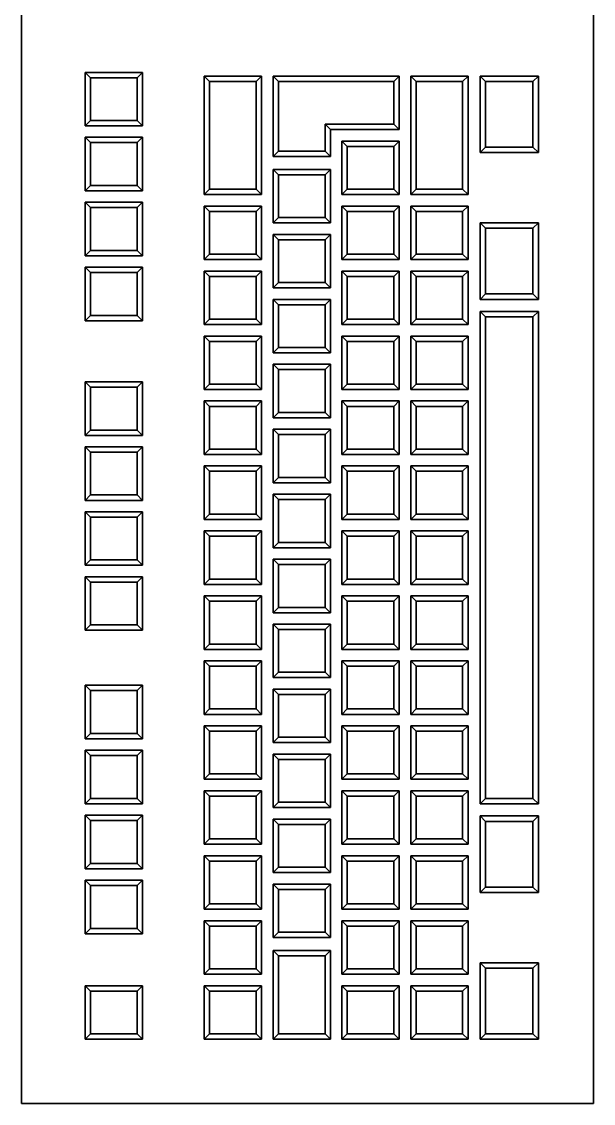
# Model space of a CAD drawing. Header units: millimetres. Extents: x 0 to 84100, y 0 to 59400.
# Drawn here: x 10932.7 to 11119.7, y 16838.3 to 17192.2 of the extents above; entities that cross this region are included whole.
import ezdxf

# ---------------------------------------------------------------- set-up
doc = ezdxf.new("R2010")
doc.units = ezdxf.units.MM
doc.header["$LTSCALE"] = 100
doc.layers.add('Visible (ISO)', color=7, linetype='Continuous', lineweight=35)

msp = doc.modelspace()

# ---------------------------------------------------------------- linework, layer by layer
at = {"layer": 'Visible (ISO)'}
for p, q in [((10932.69, 16838.33), (10932.69, 17392.33)), ((11119.69, 17392.33), (11119.69, 16838.33)), ((10953.44, 17175.58), (10955.19, 17173.83)), ((10953.44, 17175.58), (10972.19, 17175.58)), ((10953.44, 17158.08), (10953.44, 17175.58)), ((10972.19, 17175.58), (10970.44, 17173.83)), ((10972.19, 17175.58), (10972.19, 17158.08)), ((10955.19, 17173.83), (10970.44, 17173.83)), ((10955.19, 17159.83), (10955.19, 17173.83)), ((10970.44, 17173.83), (10970.44, 17159.83)), ((10992.44, 17174.33), (10994.19, 17172.58)), ((10992.44, 17135.58), (10992.44, 17174.33)), ((10992.44, 17174.33), (11011.19, 17174.33)), ((10994.19, 17137.33), (10994.19, 17172.58)), ((10994.19, 17172.58), (11009.44, 17172.58)), ((11011.19, 17174.33), (11009.44, 17172.58)), ((11009.44, 17172.58), (11009.44, 17137.33)), ((11011.19, 17174.33), (11011.19, 17135.58)), ((11014.94, 17174.33), (11016.69, 17172.58)), ((11014.94, 17174.33), (11056.19, 17174.33)), ((11014.94, 17148.08), (11014.94, 17174.33)), ((11016.69, 17172.58), (11054.44, 17172.58)), ((11016.69, 17149.83), (11016.69, 17172.58)), ((11056.19, 17174.33), (11054.44, 17172.58)), ((11054.44, 17172.58), (11054.44, 17158.58)), ((11056.19, 17174.33), (11056.19, 17156.83)), ((11059.94, 17174.33), (11061.69, 17172.58)), ((11059.94, 17135.58), (11059.94, 17174.33)), ((11059.94, 17174.33), (11078.69, 17174.33)), ((11061.69, 17137.33), (11061.69, 17172.58)), ((11061.69, 17172.58), (11076.94, 17172.58)), ((11078.69, 17174.33), (11076.94, 17172.58)), ((11076.94, 17172.58), (11076.94, 17137.33)), ((11078.69, 17174.33), (11078.69, 17135.58)), ((11082.69, 17174.33), (11084.44, 17172.58)), ((11082.69, 17174.33), (11101.69, 17174.33)), ((11082.69, 17149.33), (11082.69, 17174.33)), ((11084.44, 17172.58), (11099.94, 17172.58)), ((11084.44, 17151.08), (11084.44, 17172.58)), ((11101.69, 17174.33), (11099.94, 17172.58)), ((11099.94, 17172.58), (11099.94, 17151.08)), ((11101.69, 17174.33), (11101.69, 17149.33)), ((10953.44, 17158.08), (10955.19, 17159.83)), ((10972.19, 17158.08), (10953.44, 17158.08)), ((10970.44, 17159.83), (10955.19, 17159.83)), ((10972.19, 17158.08), (10970.44, 17159.83)), ((11054.44, 17158.58), (11031.94, 17158.58)), ((11033.69, 17156.83), (11031.94, 17158.58)), ((11031.94, 17158.58), (11031.94, 17149.83)), ((11056.19, 17156.83), (11054.44, 17158.58)), ((10953.44, 17154.33), (10955.19, 17152.58)), ((10953.44, 17154.33), (10972.19, 17154.33)), ((10953.44, 17136.83), (10953.44, 17154.33)), ((10972.19, 17154.33), (10970.44, 17152.58)), ((10972.19, 17154.33), (10972.19, 17136.83)), ((11056.19, 17156.83), (11033.69, 17156.83)), ((11033.69, 17156.83), (11033.69, 17148.08)), ((10955.19, 17152.58), (10970.44, 17152.58)), ((10955.19, 17138.58), (10955.19, 17152.58)), ((10970.44, 17152.58), (10970.44, 17138.58)), ((11037.44, 17153.08), (11039.19, 17151.33)), ((11037.44, 17153.08), (11056.19, 17153.08)), ((11037.44, 17135.58), (11037.44, 17153.08)), ((11039.19, 17151.33), (11054.44, 17151.33)), ((11039.19, 17137.33), (11039.19, 17151.33)), ((11056.19, 17153.08), (11054.44, 17151.33)), ((11054.44, 17151.33), (11054.44, 17137.33)), ((11056.19, 17153.08), (11056.19, 17135.58)), ((11082.69, 17149.33), (11084.44, 17151.08)), ((11099.94, 17151.08), (11084.44, 17151.08)), ((11101.69, 17149.33), (11099.94, 17151.08)), ((11014.94, 17148.08), (11016.69, 17149.83)), ((11033.69, 17148.08), (11014.94, 17148.08)), ((11031.94, 17149.83), (11016.69, 17149.83)), ((11033.69, 17148.08), (11031.94, 17149.83)), ((11101.69, 17149.33), (11082.69, 17149.33)), ((11014.94, 17143.83), (11016.69, 17142.08)), ((11014.94, 17143.83), (11033.69, 17143.83)), ((11014.94, 17126.33), (11014.94, 17143.83)), ((11033.69, 17143.83), (11031.94, 17142.08)), ((11033.69, 17143.83), (11033.69, 17126.33)), ((11016.69, 17142.08), (11031.94, 17142.08)), ((11016.69, 17128.08), (11016.69, 17142.08)), ((11031.94, 17142.08), (11031.94, 17128.08)), ((10953.44, 17136.83), (10955.19, 17138.58)), ((10972.19, 17136.83), (10953.44, 17136.83)), ((10970.44, 17138.58), (10955.19, 17138.58)), ((10972.19, 17136.83), (10970.44, 17138.58)), ((10992.44, 17135.58), (10994.19, 17137.33)), ((11009.44, 17137.33), (10994.19, 17137.33)), ((11011.19, 17135.58), (11009.44, 17137.33)), ((11037.44, 17135.58), (11039.19, 17137.33)), ((11054.44, 17137.33), (11039.19, 17137.33)), ((11056.19, 17135.58), (11054.44, 17137.33)), ((11059.94, 17135.58), (11061.69, 17137.33)), ((11076.94, 17137.33), (11061.69, 17137.33)), ((11078.69, 17135.58), (11076.94, 17137.33)), ((10953.44, 17133.08), (10955.19, 17131.33)), ((10953.44, 17133.08), (10972.19, 17133.08)), ((10953.44, 17115.58), (10953.44, 17133.08)), ((10972.19, 17133.08), (10970.44, 17131.33)), ((10972.19, 17133.08), (10972.19, 17115.58)), ((11011.19, 17135.58), (10992.44, 17135.58)), ((11056.19, 17135.58), (11037.44, 17135.58)), ((11078.69, 17135.58), (11059.94, 17135.58)), ((10955.19, 17131.33), (10970.44, 17131.33)), ((10955.19, 17117.33), (10955.19, 17131.33)), ((10970.44, 17131.33), (10970.44, 17117.33)), ((10992.44, 17131.83), (10994.19, 17130.08)), ((10992.44, 17131.83), (11011.19, 17131.83)), ((10992.44, 17114.33), (10992.44, 17131.83)), ((10994.19, 17130.08), (11009.44, 17130.08)), ((10994.19, 17116.08), (10994.19, 17130.08)), ((11011.19, 17131.83), (11009.44, 17130.08)), ((11009.44, 17130.08), (11009.44, 17116.08)), ((11011.19, 17131.83), (11011.19, 17114.33)), ((11037.44, 17131.83), (11039.19, 17130.08)), ((11037.44, 17131.83), (11056.19, 17131.83)), ((11037.44, 17114.33), (11037.44, 17131.83)), ((11039.19, 17130.08), (11054.44, 17130.08)), ((11039.19, 17116.08), (11039.19, 17130.08)), ((11056.19, 17131.83), (11054.44, 17130.08)), ((11054.44, 17130.08), (11054.44, 17116.08)), ((11056.19, 17131.83), (11056.19, 17114.33)), ((11059.94, 17131.83), (11061.69, 17130.08)), ((11059.94, 17131.83), (11078.69, 17131.83)), ((11059.94, 17114.33), (11059.94, 17131.83)), ((11061.69, 17130.08), (11076.94, 17130.08)), ((11061.69, 17116.08), (11061.69, 17130.08)), ((11078.69, 17131.83), (11076.94, 17130.08)), ((11076.94, 17130.08), (11076.94, 17116.08)), ((11078.69, 17131.83), (11078.69, 17114.33)), ((11014.94, 17126.33), (11016.69, 17128.08)), ((11033.69, 17126.33), (11014.94, 17126.33)), ((11031.94, 17128.08), (11016.69, 17128.08)), ((11033.69, 17126.33), (11031.94, 17128.08)), ((11082.69, 17126.33), (11084.44, 17124.58)), ((11082.69, 17126.33), (11101.69, 17126.33)), ((11082.69, 17101.33), (11082.69, 17126.33)), ((11101.69, 17126.33), (11099.94, 17124.58)), ((11101.69, 17126.33), (11101.69, 17101.33)), ((11014.94, 17122.58), (11016.69, 17120.83)), ((11014.94, 17122.58), (11033.69, 17122.58)), ((11014.94, 17105.08), (11014.94, 17122.58)), ((11033.69, 17122.58), (11031.94, 17120.83)), ((11033.69, 17122.58), (11033.69, 17105.08)), ((11084.44, 17124.58), (11099.94, 17124.58)), ((11084.44, 17103.08), (11084.44, 17124.58)), ((11099.94, 17124.58), (11099.94, 17103.08)), ((11016.69, 17120.83), (11031.94, 17120.83)), ((11016.69, 17106.83), (11016.69, 17120.83)), ((11031.94, 17120.83), (11031.94, 17106.83)), ((10953.44, 17115.58), (10955.19, 17117.33)), ((10972.19, 17115.58), (10953.44, 17115.58)), ((10970.44, 17117.33), (10955.19, 17117.33)), ((10972.19, 17115.58), (10970.44, 17117.33)), ((10992.44, 17114.33), (10994.19, 17116.08)), ((11009.44, 17116.08), (10994.19, 17116.08)), ((11011.19, 17114.33), (11009.44, 17116.08)), ((11037.44, 17114.33), (11039.19, 17116.08)), ((11054.44, 17116.08), (11039.19, 17116.08)), ((11056.19, 17114.33), (11054.44, 17116.08)), ((11059.94, 17114.33), (11061.69, 17116.08)), ((11076.94, 17116.08), (11061.69, 17116.08)), ((11078.69, 17114.33), (11076.94, 17116.08)), ((10953.44, 17111.83), (10955.19, 17110.08)), ((10953.44, 17111.83), (10972.19, 17111.83)), ((10953.44, 17094.33), (10953.44, 17111.83)), ((10972.19, 17111.83), (10970.44, 17110.08)), ((10972.19, 17111.83), (10972.19, 17094.33)), ((11011.19, 17114.33), (10992.44, 17114.33)), ((11056.19, 17114.33), (11037.44, 17114.33)), ((11078.69, 17114.33), (11059.94, 17114.33)), ((10955.19, 17110.08), (10970.44, 17110.08)), ((10955.19, 17096.08), (10955.19, 17110.08)), ((10970.44, 17110.08), (10970.44, 17096.08)), ((10992.44, 17110.58), (10994.19, 17108.83)), ((10992.44, 17110.58), (11011.19, 17110.58)), ((10992.44, 17093.08), (10992.44, 17110.58)), ((10994.19, 17108.83), (11009.44, 17108.83)), ((10994.19, 17094.83), (10994.19, 17108.83)), ((11011.19, 17110.58), (11009.44, 17108.83)), ((11009.44, 17108.83), (11009.44, 17094.83)), ((11011.19, 17110.58), (11011.19, 17093.08)), ((11037.44, 17110.58), (11039.19, 17108.83)), ((11037.44, 17110.58), (11056.19, 17110.58)), ((11037.44, 17093.08), (11037.44, 17110.58)), ((11039.19, 17108.83), (11054.44, 17108.83)), ((11039.19, 17094.83), (11039.19, 17108.83)), ((11056.19, 17110.58), (11054.44, 17108.83)), ((11054.44, 17108.83), (11054.44, 17094.83)), ((11056.19, 17110.58), (11056.19, 17093.08)), ((11059.94, 17110.58), (11061.69, 17108.83)), ((11059.94, 17110.58), (11078.69, 17110.58)), ((11059.94, 17093.08), (11059.94, 17110.58)), ((11061.69, 17108.83), (11076.94, 17108.83)), ((11061.69, 17094.83), (11061.69, 17108.83)), ((11078.69, 17110.58), (11076.94, 17108.83)), ((11076.94, 17108.83), (11076.94, 17094.83)), ((11078.69, 17110.58), (11078.69, 17093.08)), ((11014.94, 17105.08), (11016.69, 17106.83)), ((11033.69, 17105.08), (11014.94, 17105.08)), ((11031.94, 17106.83), (11016.69, 17106.83)), ((11033.69, 17105.08), (11031.94, 17106.83)), ((11014.94, 17101.33), (11016.69, 17099.58)), ((11014.94, 17101.33), (11033.69, 17101.33)), ((11014.94, 17083.83), (11014.94, 17101.33)), ((11033.69, 17101.33), (11031.94, 17099.58)), ((11033.69, 17101.33), (11033.69, 17083.83)), ((11082.69, 17101.33), (11084.44, 17103.08)), ((11101.69, 17101.33), (11082.69, 17101.33)), ((11099.94, 17103.08), (11084.44, 17103.08)), ((11101.69, 17101.33), (11099.94, 17103.08)), ((11016.69, 17099.58), (11031.94, 17099.58)), ((11016.69, 17085.58), (11016.69, 17099.58)), ((11031.94, 17099.58), (11031.94, 17085.58)), ((11082.69, 17097.33), (11084.44, 17095.58)), ((11082.69, 17097.33), (11101.69, 17097.33)), ((11082.69, 16936.33), (11082.69, 17097.33)), ((11101.69, 17097.33), (11099.94, 17095.58)), ((11101.69, 17097.33), (11101.69, 16936.33)), ((10953.44, 17094.33), (10955.19, 17096.08)), ((10972.19, 17094.33), (10953.44, 17094.33)), ((10970.44, 17096.08), (10955.19, 17096.08)), ((10972.19, 17094.33), (10970.44, 17096.08)), ((10992.44, 17093.08), (10994.19, 17094.83)), ((11009.44, 17094.83), (10994.19, 17094.83)), ((11011.19, 17093.08), (11009.44, 17094.83)), ((11037.44, 17093.08), (11039.19, 17094.83)), ((11054.44, 17094.83), (11039.19, 17094.83)), ((11056.19, 17093.08), (11054.44, 17094.83)), ((11059.94, 17093.08), (11061.69, 17094.83)), ((11076.94, 17094.83), (11061.69, 17094.83)), ((11078.69, 17093.08), (11076.94, 17094.83)), ((11084.44, 17095.58), (11099.94, 17095.58)), ((11084.44, 16938.08), (11084.44, 17095.58)), ((11099.94, 17095.58), (11099.94, 16938.08)), ((11011.19, 17093.08), (10992.44, 17093.08)), ((11056.19, 17093.08), (11037.44, 17093.08)), ((11078.69, 17093.08), (11059.94, 17093.08)), ((10992.44, 17089.33), (10994.19, 17087.58)), ((10992.44, 17089.33), (11011.19, 17089.33)), ((10992.44, 17071.83), (10992.44, 17089.33)), ((10994.19, 17087.58), (11009.44, 17087.58)), ((10994.19, 17073.58), (10994.19, 17087.58)), ((11011.19, 17089.33), (11009.44, 17087.58)), ((11009.44, 17087.58), (11009.44, 17073.58)), ((11011.19, 17089.33), (11011.19, 17071.83)), ((11037.44, 17089.33), (11039.19, 17087.58)), ((11037.44, 17089.33), (11056.19, 17089.33)), ((11037.44, 17071.83), (11037.44, 17089.33)), ((11039.19, 17087.58), (11054.44, 17087.58)), ((11039.19, 17073.58), (11039.19, 17087.58)), ((11056.19, 17089.33), (11054.44, 17087.58)), ((11054.44, 17087.58), (11054.44, 17073.58)), ((11056.19, 17089.33), (11056.19, 17071.83)), ((11059.94, 17089.33), (11061.69, 17087.58)), ((11059.94, 17089.33), (11078.69, 17089.33)), ((11059.94, 17071.83), (11059.94, 17089.33)), ((11061.69, 17087.58), (11076.94, 17087.58)), ((11061.69, 17073.58), (11061.69, 17087.58)), ((11078.69, 17089.33), (11076.94, 17087.58)), ((11076.94, 17087.58), (11076.94, 17073.58)), ((11078.69, 17089.33), (11078.69, 17071.83)), ((11014.94, 17083.83), (11016.69, 17085.58)), ((11033.69, 17083.83), (11014.94, 17083.83)), ((11031.94, 17085.58), (11016.69, 17085.58)), ((11033.69, 17083.83), (11031.94, 17085.58)), ((11014.94, 17080.08), (11016.69, 17078.33)), ((11014.94, 17080.08), (11033.69, 17080.08)), ((11014.94, 17062.58), (11014.94, 17080.08)), ((11033.69, 17080.08), (11031.94, 17078.33)), ((11033.69, 17080.08), (11033.69, 17062.58)), ((11016.69, 17078.33), (11031.94, 17078.33)), ((11016.69, 17064.33), (11016.69, 17078.33)), ((11031.94, 17078.33), (11031.94, 17064.33)), ((10953.44, 17074.33), (10955.19, 17072.58)), ((10953.44, 17074.33), (10972.19, 17074.33)), ((10953.44, 17056.83), (10953.44, 17074.33)), ((10955.19, 17072.58), (10970.44, 17072.58)), ((10955.19, 17058.58), (10955.19, 17072.58)), ((10972.19, 17074.33), (10970.44, 17072.58)), ((10970.44, 17072.58), (10970.44, 17058.58)), ((10972.19, 17074.33), (10972.19, 17056.83)), ((10992.44, 17071.83), (10994.19, 17073.58)), ((11009.44, 17073.58), (10994.19, 17073.58)), ((11011.19, 17071.83), (11009.44, 17073.58)), ((11037.44, 17071.83), (11039.19, 17073.58)), ((11054.44, 17073.58), (11039.19, 17073.58)), ((11056.19, 17071.83), (11054.44, 17073.58)), ((11059.94, 17071.83), (11061.69, 17073.58)), ((11076.94, 17073.58), (11061.69, 17073.58)), ((11078.69, 17071.83), (11076.94, 17073.58)), ((11011.19, 17071.83), (10992.44, 17071.83)), ((11056.19, 17071.83), (11037.44, 17071.83)), ((11078.69, 17071.83), (11059.94, 17071.83)), ((10992.44, 17068.08), (10994.19, 17066.33)), ((10992.44, 17068.08), (11011.19, 17068.08)), ((10992.44, 17050.58), (10992.44, 17068.08)), ((10994.19, 17066.33), (11009.44, 17066.33)), ((10994.19, 17052.33), (10994.19, 17066.33)), ((11011.19, 17068.08), (11009.44, 17066.33)), ((11009.44, 17066.33), (11009.44, 17052.33)), ((11011.19, 17068.08), (11011.19, 17050.58)), ((11037.44, 17068.08), (11039.19, 17066.33)), ((11037.44, 17068.08), (11056.19, 17068.08)), ((11037.44, 17050.58), (11037.44, 17068.08)), ((11039.19, 17066.33), (11054.44, 17066.33)), ((11039.19, 17052.33), (11039.19, 17066.33)), ((11056.19, 17068.08), (11054.44, 17066.33)), ((11054.44, 17066.33), (11054.44, 17052.33)), ((11056.19, 17068.08), (11056.19, 17050.58)), ((11059.94, 17068.08), (11061.69, 17066.33)), ((11059.94, 17068.08), (11078.69, 17068.08)), ((11059.94, 17050.58), (11059.94, 17068.08)), ((11061.69, 17066.33), (11076.94, 17066.33)), ((11061.69, 17052.33), (11061.69, 17066.33)), ((11078.69, 17068.08), (11076.94, 17066.33)), ((11076.94, 17066.33), (11076.94, 17052.33)), ((11078.69, 17068.08), (11078.69, 17050.58)), ((11014.94, 17062.58), (11016.69, 17064.33)), ((11033.69, 17062.58), (11014.94, 17062.58)), ((11031.94, 17064.33), (11016.69, 17064.33)), ((11033.69, 17062.58), (11031.94, 17064.33)), ((10953.44, 17056.83), (10955.19, 17058.58)), ((10970.44, 17058.58), (10955.19, 17058.58)), ((10972.19, 17056.83), (10970.44, 17058.58)), ((11014.94, 17058.83), (11016.69, 17057.08)), ((11014.94, 17058.83), (11033.69, 17058.83)), ((11014.94, 17041.33), (11014.94, 17058.83)), ((11033.69, 17058.83), (11031.94, 17057.08)), ((11033.69, 17058.83), (11033.69, 17041.33)), ((10972.19, 17056.83), (10953.44, 17056.83)), ((11016.69, 17057.08), (11031.94, 17057.08)), ((11016.69, 17043.08), (11016.69, 17057.08)), ((11031.94, 17057.08), (11031.94, 17043.08)), ((10953.44, 17053.08), (10955.19, 17051.33)), ((10953.44, 17053.08), (10972.19, 17053.08)), ((10953.44, 17035.58), (10953.44, 17053.08)), ((10955.19, 17051.33), (10970.44, 17051.33)), ((10955.19, 17037.33), (10955.19, 17051.33)), ((10972.19, 17053.08), (10970.44, 17051.33)), ((10970.44, 17051.33), (10970.44, 17037.33)), ((10972.19, 17053.08), (10972.19, 17035.58)), ((10992.44, 17050.58), (10994.19, 17052.33)), ((11009.44, 17052.33), (10994.19, 17052.33)), ((11011.19, 17050.58), (11009.44, 17052.33)), ((11037.44, 17050.58), (11039.19, 17052.33)), ((11054.44, 17052.33), (11039.19, 17052.33)), ((11056.19, 17050.58), (11054.44, 17052.33)), ((11059.94, 17050.58), (11061.69, 17052.33)), ((11076.94, 17052.33), (11061.69, 17052.33)), ((11078.69, 17050.58), (11076.94, 17052.33)), ((11011.19, 17050.58), (10992.44, 17050.58)), ((11056.19, 17050.58), (11037.44, 17050.58)), ((11078.69, 17050.58), (11059.94, 17050.58)), ((10992.44, 17046.83), (10994.19, 17045.08)), ((10992.44, 17046.83), (11011.19, 17046.83)), ((10992.44, 17029.33), (10992.44, 17046.83)), ((10994.19, 17045.08), (11009.44, 17045.08)), ((10994.19, 17031.08), (10994.19, 17045.08)), ((11011.19, 17046.83), (11009.44, 17045.08)), ((11009.44, 17045.08), (11009.44, 17031.08)), ((11011.19, 17046.83), (11011.19, 17029.33)), ((11037.44, 17046.83), (11039.19, 17045.08)), ((11037.44, 17046.83), (11056.19, 17046.83)), ((11037.44, 17029.33), (11037.44, 17046.83)), ((11039.19, 17045.08), (11054.44, 17045.08)), ((11039.19, 17031.08), (11039.19, 17045.08)), ((11056.19, 17046.83), (11054.44, 17045.08)), ((11054.44, 17045.08), (11054.44, 17031.08)), ((11056.19, 17046.83), (11056.19, 17029.33)), ((11059.94, 17046.83), (11061.69, 17045.08)), ((11059.94, 17046.83), (11078.69, 17046.83)), ((11059.94, 17029.33), (11059.94, 17046.83)), ((11061.69, 17045.08), (11076.94, 17045.08)), ((11061.69, 17031.08), (11061.69, 17045.08)), ((11078.69, 17046.83), (11076.94, 17045.08)), ((11076.94, 17045.08), (11076.94, 17031.08)), ((11078.69, 17046.83), (11078.69, 17029.33)), ((11014.94, 17041.33), (11016.69, 17043.08)), ((11033.69, 17041.33), (11014.94, 17041.33)), ((11031.94, 17043.08), (11016.69, 17043.08)), ((11033.69, 17041.33), (11031.94, 17043.08)), ((10953.44, 17035.58), (10955.19, 17037.33)), ((10970.44, 17037.33), (10955.19, 17037.33)), ((10972.19, 17035.58), (10970.44, 17037.33)), ((11014.94, 17037.58), (11016.69, 17035.83)), ((11014.94, 17037.58), (11033.69, 17037.58)), ((11014.94, 17020.08), (11014.94, 17037.58)), ((11033.69, 17037.58), (11031.94, 17035.83)), ((11033.69, 17037.58), (11033.69, 17020.08)), ((10972.19, 17035.58), (10953.44, 17035.58)), ((11016.69, 17035.83), (11031.94, 17035.83)), ((11016.69, 17021.83), (11016.69, 17035.83)), ((11031.94, 17035.83), (11031.94, 17021.83)), ((10953.44, 17031.83), (10955.19, 17030.08)), ((10953.44, 17031.83), (10972.19, 17031.83)), ((10953.44, 17014.33), (10953.44, 17031.83)), ((10955.19, 17030.08), (10970.44, 17030.08)), ((10955.19, 17016.08), (10955.19, 17030.08)), ((10972.19, 17031.83), (10970.44, 17030.08)), ((10970.44, 17030.08), (10970.44, 17016.08)), ((10972.19, 17031.83), (10972.19, 17014.33)), ((10992.44, 17029.33), (10994.19, 17031.08)), ((11009.44, 17031.08), (10994.19, 17031.08)), ((11011.19, 17029.33), (11009.44, 17031.08)), ((11037.44, 17029.33), (11039.19, 17031.08)), ((11054.44, 17031.08), (11039.19, 17031.08)), ((11056.19, 17029.33), (11054.44, 17031.08)), ((11059.94, 17029.33), (11061.69, 17031.08)), ((11076.94, 17031.08), (11061.69, 17031.08)), ((11078.69, 17029.33), (11076.94, 17031.08)), ((11011.19, 17029.33), (10992.44, 17029.33)), ((11056.19, 17029.33), (11037.44, 17029.33)), ((11078.69, 17029.33), (11059.94, 17029.33)), ((10992.44, 17025.58), (10994.19, 17023.83)), ((10992.44, 17025.58), (11011.19, 17025.58)), ((10992.44, 17008.08), (10992.44, 17025.58)), ((10994.19, 17023.83), (11009.44, 17023.83)), ((10994.19, 17009.83), (10994.19, 17023.83)), ((11011.19, 17025.58), (11009.44, 17023.83)), ((11009.44, 17023.83), (11009.44, 17009.83)), ((11011.19, 17025.58), (11011.19, 17008.08)), ((11037.44, 17025.58), (11039.19, 17023.83)), ((11037.44, 17025.58), (11056.19, 17025.58)), ((11037.44, 17008.08), (11037.44, 17025.58)), ((11039.19, 17023.83), (11054.44, 17023.83)), ((11039.19, 17009.83), (11039.19, 17023.83)), ((11056.19, 17025.58), (11054.44, 17023.83)), ((11054.44, 17023.83), (11054.44, 17009.83)), ((11056.19, 17025.58), (11056.19, 17008.08)), ((11059.94, 17025.58), (11061.69, 17023.83)), ((11059.94, 17008.08), (11059.94, 17025.58)), ((11059.94, 17025.58), (11078.69, 17025.58)), ((11061.69, 17009.83), (11061.69, 17023.83)), ((11061.69, 17023.83), (11076.94, 17023.83)), ((11078.69, 17025.58), (11076.94, 17023.83)), ((11076.94, 17023.83), (11076.94, 17009.83)), ((11078.69, 17025.58), (11078.69, 17008.08)), ((11014.94, 17020.08), (11016.69, 17021.83)), ((11033.69, 17020.08), (11014.94, 17020.08)), ((11031.94, 17021.83), (11016.69, 17021.83)), ((11033.69, 17020.08), (11031.94, 17021.83)), ((10953.44, 17014.33), (10955.19, 17016.08)), ((10970.44, 17016.08), (10955.19, 17016.08)), ((10972.19, 17014.33), (10970.44, 17016.08)), ((11014.94, 17016.33), (11016.69, 17014.58)), ((11014.94, 17016.33), (11033.69, 17016.33)), ((11014.94, 16998.83), (11014.94, 17016.33)), ((11033.69, 17016.33), (11031.94, 17014.58)), ((11033.69, 17016.33), (11033.69, 16998.83)), ((10972.19, 17014.33), (10953.44, 17014.33)), ((11016.69, 17014.58), (11031.94, 17014.58)), ((11016.69, 17000.58), (11016.69, 17014.58)), ((11031.94, 17014.58), (11031.94, 17000.58)), ((10953.44, 17010.58), (10955.19, 17008.83)), ((10953.44, 17010.58), (10972.19, 17010.58)), ((10953.44, 16993.08), (10953.44, 17010.58)), ((10955.19, 17008.83), (10970.44, 17008.83)), ((10955.19, 16994.83), (10955.19, 17008.83)), ((10972.19, 17010.58), (10970.44, 17008.83)), ((10970.44, 17008.83), (10970.44, 16994.83)), ((10972.19, 17010.58), (10972.19, 16993.08)), ((10992.44, 17008.08), (10994.19, 17009.83)), ((11009.44, 17009.83), (10994.19, 17009.83)), ((11011.19, 17008.08), (11009.44, 17009.83)), ((11037.44, 17008.08), (11039.19, 17009.83)), ((11054.44, 17009.83), (11039.19, 17009.83)), ((11056.19, 17008.08), (11054.44, 17009.83)), ((11059.94, 17008.08), (11061.69, 17009.83)), ((11076.94, 17009.83), (11061.69, 17009.83)), ((11078.69, 17008.08), (11076.94, 17009.83)), ((11011.19, 17008.08), (10992.44, 17008.08)), ((11056.19, 17008.08), (11037.44, 17008.08)), ((11078.69, 17008.08), (11059.94, 17008.08)), ((10992.44, 17004.33), (10994.19, 17002.58)), ((10992.44, 17004.33), (11011.19, 17004.33)), ((10992.44, 16986.83), (10992.44, 17004.33)), ((10994.19, 17002.58), (11009.44, 17002.58)), ((10994.19, 16988.58), (10994.19, 17002.58)), ((11011.19, 17004.33), (11009.44, 17002.58)), ((11009.44, 17002.58), (11009.44, 16988.58)), ((11011.19, 17004.33), (11011.19, 16986.83)), ((11037.44, 17004.33), (11039.19, 17002.58)), ((11037.44, 17004.33), (11056.19, 17004.33)), ((11037.44, 16986.83), (11037.44, 17004.33)), ((11039.19, 17002.58), (11054.44, 17002.58)), ((11039.19, 16988.58), (11039.19, 17002.58)), ((11056.19, 17004.33), (11054.44, 17002.58)), ((11054.44, 17002.58), (11054.44, 16988.58)), ((11056.19, 17004.33), (11056.19, 16986.83)), ((11059.94, 17004.33), (11061.69, 17002.58)), ((11059.94, 17004.33), (11078.69, 17004.33)), ((11059.94, 16986.83), (11059.94, 17004.33)), ((11061.69, 17002.58), (11076.94, 17002.58)), ((11061.69, 16988.58), (11061.69, 17002.58)), ((11078.69, 17004.33), (11076.94, 17002.58)), ((11076.94, 17002.58), (11076.94, 16988.58)), ((11078.69, 17004.33), (11078.69, 16986.83)), ((11014.94, 16998.83), (11016.69, 17000.58)), ((11033.69, 16998.83), (11014.94, 16998.83)), ((11031.94, 17000.58), (11016.69, 17000.58)), ((11033.69, 16998.83), (11031.94, 17000.58)), ((10953.44, 16993.08), (10955.19, 16994.83)), ((10970.44, 16994.83), (10955.19, 16994.83)), ((10972.19, 16993.08), (10970.44, 16994.83)), ((11014.94, 16995.08), (11016.69, 16993.33)), ((11014.94, 16995.08), (11033.69, 16995.08)), ((11014.94, 16977.58), (11014.94, 16995.08)), ((11033.69, 16995.08), (11031.94, 16993.33)), ((11033.69, 16995.08), (11033.69, 16977.58)), ((10972.19, 16993.08), (10953.44, 16993.08)), ((11016.69, 16993.33), (11031.94, 16993.33)), ((11016.69, 16979.33), (11016.69, 16993.33)), ((11031.94, 16993.33), (11031.94, 16979.33)), ((10992.44, 16986.83), (10994.19, 16988.58)), ((11009.44, 16988.58), (10994.19, 16988.58)), ((11011.19, 16986.83), (11009.44, 16988.58)), ((11037.44, 16986.83), (11039.19, 16988.58)), ((11054.44, 16988.58), (11039.19, 16988.58)), ((11056.19, 16986.83), (11054.44, 16988.58)), ((11059.94, 16986.83), (11061.69, 16988.58)), ((11076.94, 16988.58), (11061.69, 16988.58)), ((11078.69, 16986.83), (11076.94, 16988.58)), ((11011.19, 16986.83), (10992.44, 16986.83)), ((11056.19, 16986.83), (11037.44, 16986.83)), ((11078.69, 16986.83), (11059.94, 16986.83)), ((10992.44, 16983.08), (10994.19, 16981.33)), ((10992.44, 16983.08), (11011.19, 16983.08)), ((10992.44, 16965.58), (10992.44, 16983.08)), ((10994.19, 16981.33), (11009.44, 16981.33)), ((10994.19, 16967.33), (10994.19, 16981.33)), ((11011.19, 16983.08), (11009.44, 16981.33)), ((11009.44, 16981.33), (11009.44, 16967.33)), ((11011.19, 16983.08), (11011.19, 16965.58)), ((11037.44, 16983.08), (11039.19, 16981.33)), ((11037.44, 16983.08), (11056.19, 16983.08)), ((11037.44, 16965.58), (11037.44, 16983.08)), ((11039.19, 16981.33), (11054.44, 16981.33)), ((11039.19, 16967.33), (11039.19, 16981.33)), ((11056.19, 16983.08), (11054.44, 16981.33)), ((11054.44, 16981.33), (11054.44, 16967.33)), ((11056.19, 16983.08), (11056.19, 16965.58)), ((11059.94, 16983.08), (11061.69, 16981.33)), ((11059.94, 16983.08), (11078.69, 16983.08)), ((11059.94, 16965.58), (11059.94, 16983.08)), ((11061.69, 16981.33), (11076.94, 16981.33)), ((11061.69, 16967.33), (11061.69, 16981.33)), ((11078.69, 16983.08), (11076.94, 16981.33)), ((11076.94, 16981.33), (11076.94, 16967.33)), ((11078.69, 16983.08), (11078.69, 16965.58)), ((11014.94, 16977.58), (11016.69, 16979.33)), ((11033.69, 16977.58), (11014.94, 16977.58)), ((11031.94, 16979.33), (11016.69, 16979.33)), ((11033.69, 16977.58), (11031.94, 16979.33)), ((10953.44, 16975.08), (10955.19, 16973.33)), ((10953.44, 16957.58), (10953.44, 16975.08)), ((10953.44, 16975.08), (10972.19, 16975.08)), ((10972.19, 16975.08), (10970.44, 16973.33)), ((10972.19, 16975.08), (10972.19, 16957.58)), ((11014.94, 16973.83), (11016.69, 16972.08)), ((11014.94, 16973.83), (11033.69, 16973.83)), ((11014.94, 16956.33), (11014.94, 16973.83)), ((11033.69, 16973.83), (11031.94, 16972.08)), ((11033.69, 16973.83), (11033.69, 16956.33)), ((10955.19, 16959.33), (10955.19, 16973.33)), ((10955.19, 16973.33), (10970.44, 16973.33)), ((10970.44, 16973.33), (10970.44, 16959.33)), ((11016.69, 16972.08), (11031.94, 16972.08)), ((11016.69, 16958.08), (11016.69, 16972.08)), ((11031.94, 16972.08), (11031.94, 16958.08)), ((10992.44, 16965.58), (10994.19, 16967.33)), ((11009.44, 16967.33), (10994.19, 16967.33)), ((11011.19, 16965.58), (11009.44, 16967.33)), ((11037.44, 16965.58), (11039.19, 16967.33)), ((11054.44, 16967.33), (11039.19, 16967.33)), ((11056.19, 16965.58), (11054.44, 16967.33)), ((11059.94, 16965.58), (11061.69, 16967.33)), ((11076.94, 16967.33), (11061.69, 16967.33)), ((11078.69, 16965.58), (11076.94, 16967.33)), ((11011.19, 16965.58), (10992.44, 16965.58)), ((11056.19, 16965.58), (11037.44, 16965.58)), ((11078.69, 16965.58), (11059.94, 16965.58)), ((10953.44, 16957.58), (10955.19, 16959.33)), ((10970.44, 16959.33), (10955.19, 16959.33)), ((10972.19, 16957.58), (10970.44, 16959.33)), ((10992.44, 16961.83), (10994.19, 16960.08)), ((10992.44, 16961.83), (11011.19, 16961.83)), ((10992.44, 16944.33), (10992.44, 16961.83)), ((10994.19, 16960.08), (11009.44, 16960.08)), ((10994.19, 16946.08), (10994.19, 16960.08)), ((11011.19, 16961.83), (11009.44, 16960.08)), ((11009.44, 16960.08), (11009.44, 16946.08)), ((11011.19, 16961.83), (11011.19, 16944.33)), ((11037.44, 16961.83), (11039.19, 16960.08)), ((11037.44, 16961.83), (11056.19, 16961.83)), ((11037.44, 16944.33), (11037.44, 16961.83)), ((11039.19, 16960.08), (11054.44, 16960.08)), ((11039.19, 16946.08), (11039.19, 16960.08)), ((11056.19, 16961.83), (11054.44, 16960.08)), ((11054.44, 16960.08), (11054.44, 16946.08)), ((11056.19, 16961.83), (11056.19, 16944.33)), ((11059.94, 16961.83), (11061.69, 16960.08)), ((11059.94, 16961.83), (11078.69, 16961.83)), ((11059.94, 16944.33), (11059.94, 16961.83)), ((11061.69, 16960.08), (11076.94, 16960.08)), ((11061.69, 16946.08), (11061.69, 16960.08)), ((11078.69, 16961.83), (11076.94, 16960.08)), ((11076.94, 16960.08), (11076.94, 16946.08)), ((11078.69, 16961.83), (11078.69, 16944.33)), ((10972.19, 16957.58), (10953.44, 16957.58)), ((11014.94, 16956.33), (11016.69, 16958.08)), ((11033.69, 16956.33), (11014.94, 16956.33)), ((11031.94, 16958.08), (11016.69, 16958.08)), ((11033.69, 16956.33), (11031.94, 16958.08)), ((10953.44, 16953.83), (10955.19, 16952.08)), ((10953.44, 16953.83), (10972.19, 16953.83)), ((10953.44, 16936.33), (10953.44, 16953.83)), ((10972.19, 16953.83), (10970.44, 16952.08)), ((10972.19, 16953.83), (10972.19, 16936.33)), ((11014.94, 16952.58), (11016.69, 16950.83)), ((11014.94, 16952.58), (11033.69, 16952.58)), ((11014.94, 16935.08), (11014.94, 16952.58)), ((11033.69, 16952.58), (11031.94, 16950.83)), ((11033.69, 16952.58), (11033.69, 16935.08)), ((10955.19, 16952.08), (10970.44, 16952.08)), ((10955.19, 16938.08), (10955.19, 16952.08)), ((10970.44, 16952.08), (10970.44, 16938.08)), ((11016.69, 16950.83), (11031.94, 16950.83)), ((11016.69, 16936.83), (11016.69, 16950.83)), ((11031.94, 16950.83), (11031.94, 16936.83)), ((10992.44, 16944.33), (10994.19, 16946.08)), ((11009.44, 16946.08), (10994.19, 16946.08)), ((11011.19, 16944.33), (11009.44, 16946.08)), ((11037.44, 16944.33), (11039.19, 16946.08)), ((11054.44, 16946.08), (11039.19, 16946.08)), ((11056.19, 16944.33), (11054.44, 16946.08)), ((11059.94, 16944.33), (11061.69, 16946.08)), ((11076.94, 16946.08), (11061.69, 16946.08)), ((11078.69, 16944.33), (11076.94, 16946.08)), ((11011.19, 16944.33), (10992.44, 16944.33)), ((11056.19, 16944.33), (11037.44, 16944.33)), ((11078.69, 16944.33), (11059.94, 16944.33)), ((10953.44, 16936.33), (10955.19, 16938.08)), ((10970.44, 16938.08), (10955.19, 16938.08)), ((10972.19, 16936.33), (10970.44, 16938.08)), ((10992.44, 16940.58), (10994.19, 16938.83)), ((10992.44, 16940.58), (11011.19, 16940.58)), ((10992.44, 16923.08), (10992.44, 16940.58)), ((10994.19, 16938.83), (11009.44, 16938.83)), ((10994.19, 16924.83), (10994.19, 16938.83)), ((11011.19, 16940.58), (11009.44, 16938.83)), ((11009.44, 16938.83), (11009.44, 16924.83)), ((11011.19, 16940.58), (11011.19, 16923.08)), ((11037.44, 16940.58), (11039.19, 16938.83)), ((11037.44, 16940.58), (11056.19, 16940.58)), ((11037.44, 16923.08), (11037.44, 16940.58)), ((11039.19, 16938.83), (11054.44, 16938.83)), ((11039.19, 16924.83), (11039.19, 16938.83)), ((11056.19, 16940.58), (11054.44, 16938.83)), ((11054.44, 16938.83), (11054.44, 16924.83)), ((11056.19, 16940.58), (11056.19, 16923.08)), ((11059.94, 16940.58), (11061.69, 16938.83)), ((11059.94, 16940.58), (11078.69, 16940.58)), ((11059.94, 16923.08), (11059.94, 16940.58)), ((11061.69, 16938.83), (11076.94, 16938.83)), ((11061.69, 16924.83), (11061.69, 16938.83)), ((11078.69, 16940.58), (11076.94, 16938.83)), ((11076.94, 16938.83), (11076.94, 16924.83)), ((11078.69, 16940.58), (11078.69, 16923.08)), ((11082.69, 16936.33), (11084.44, 16938.08)), ((11099.94, 16938.08), (11084.44, 16938.08)), ((11101.69, 16936.33), (11099.94, 16938.08)), ((10972.19, 16936.33), (10953.44, 16936.33)), ((11014.94, 16935.08), (11016.69, 16936.83)), ((11033.69, 16935.08), (11014.94, 16935.08)), ((11031.94, 16936.83), (11016.69, 16936.83)), ((11033.69, 16935.08), (11031.94, 16936.83)), ((11101.69, 16936.33), (11082.69, 16936.33)), ((10953.44, 16932.58), (10955.19, 16930.83)), ((10953.44, 16932.58), (10972.19, 16932.58)), ((10953.44, 16915.08), (10953.44, 16932.58)), ((10972.19, 16932.58), (10970.44, 16930.83)), ((10972.19, 16932.58), (10972.19, 16915.08)), ((11014.94, 16931.33), (11016.69, 16929.58)), ((11014.94, 16931.33), (11033.69, 16931.33)), ((11014.94, 16913.83), (11014.94, 16931.33)), ((11033.69, 16931.33), (11031.94, 16929.58)), ((11033.69, 16931.33), (11033.69, 16913.83)), ((11082.69, 16932.33), (11084.44, 16930.58)), ((11082.69, 16932.33), (11101.69, 16932.33)), ((11082.69, 16907.33), (11082.69, 16932.33)), ((11101.69, 16932.33), (11099.94, 16930.58)), ((11101.69, 16932.33), (11101.69, 16907.33)), ((10955.19, 16930.83), (10970.44, 16930.83)), ((10955.19, 16916.83), (10955.19, 16930.83)), ((10970.44, 16930.83), (10970.44, 16916.83)), ((11016.69, 16929.58), (11031.94, 16929.58)), ((11016.69, 16915.58), (11016.69, 16929.58)), ((11031.94, 16929.58), (11031.94, 16915.58)), ((11084.44, 16930.58), (11099.94, 16930.58)), ((11084.44, 16909.08), (11084.44, 16930.58)), ((11099.94, 16930.58), (11099.94, 16909.08)), ((10992.44, 16923.08), (10994.19, 16924.83)), ((11009.44, 16924.83), (10994.19, 16924.83)), ((11011.19, 16923.08), (11009.44, 16924.83)), ((11037.44, 16923.08), (11039.19, 16924.83)), ((11054.44, 16924.83), (11039.19, 16924.83)), ((11056.19, 16923.08), (11054.44, 16924.83)), ((11059.94, 16923.08), (11061.69, 16924.83)), ((11076.94, 16924.83), (11061.69, 16924.83)), ((11078.69, 16923.08), (11076.94, 16924.83)), ((11011.19, 16923.08), (10992.44, 16923.08)), ((11056.19, 16923.08), (11037.44, 16923.08)), ((11078.69, 16923.08), (11059.94, 16923.08)), ((10953.44, 16915.08), (10955.19, 16916.83)), ((10970.44, 16916.83), (10955.19, 16916.83)), ((10972.19, 16915.08), (10970.44, 16916.83)), ((10992.44, 16919.33), (10994.19, 16917.58)), ((10992.44, 16919.33), (11011.19, 16919.33)), ((10992.44, 16901.83), (10992.44, 16919.33)), ((10994.19, 16917.58), (11009.44, 16917.58)), ((10994.19, 16903.58), (10994.19, 16917.58)), ((11011.19, 16919.33), (11009.44, 16917.58)), ((11009.44, 16917.58), (11009.44, 16903.58)), ((11011.19, 16919.33), (11011.19, 16901.83)), ((11037.44, 16919.33), (11039.19, 16917.58)), ((11037.44, 16919.33), (11056.19, 16919.33)), ((11037.44, 16901.83), (11037.44, 16919.33)), ((11039.19, 16917.58), (11054.44, 16917.58)), ((11039.19, 16903.58), (11039.19, 16917.58)), ((11056.19, 16919.33), (11054.44, 16917.58)), ((11054.44, 16917.58), (11054.44, 16903.58)), ((11056.19, 16919.33), (11056.19, 16901.83)), ((11059.94, 16919.33), (11061.69, 16917.58)), ((11059.94, 16919.33), (11078.69, 16919.33)), ((11059.94, 16901.83), (11059.94, 16919.33)), ((11061.69, 16917.58), (11076.94, 16917.58)), ((11061.69, 16903.58), (11061.69, 16917.58)), ((11078.69, 16919.33), (11076.94, 16917.58)), ((11076.94, 16917.58), (11076.94, 16903.58)), ((11078.69, 16919.33), (11078.69, 16901.83)), ((10972.19, 16915.08), (10953.44, 16915.08)), ((11014.94, 16913.83), (11016.69, 16915.58)), ((11033.69, 16913.83), (11014.94, 16913.83)), ((11031.94, 16915.58), (11016.69, 16915.58)), ((11033.69, 16913.83), (11031.94, 16915.58)), ((10953.44, 16911.33), (10955.19, 16909.58)), ((10953.44, 16911.33), (10972.19, 16911.33)), ((10953.44, 16893.83), (10953.44, 16911.33)), ((10972.19, 16911.33), (10970.44, 16909.58)), ((10972.19, 16911.33), (10972.19, 16893.83)), ((11014.94, 16910.08), (11016.69, 16908.33)), ((11014.94, 16910.08), (11033.69, 16910.08)), ((11014.94, 16892.58), (11014.94, 16910.08)), ((11033.69, 16910.08), (11031.94, 16908.33)), ((11033.69, 16910.08), (11033.69, 16892.58)), ((10955.19, 16909.58), (10970.44, 16909.58)), ((10955.19, 16895.58), (10955.19, 16909.58)), ((10970.44, 16909.58), (10970.44, 16895.58)), ((11016.69, 16908.33), (11031.94, 16908.33)), ((11016.69, 16894.33), (11016.69, 16908.33)), ((11031.94, 16908.33), (11031.94, 16894.33)), ((11082.69, 16907.33), (11084.44, 16909.08)), ((11101.69, 16907.33), (11082.69, 16907.33)), ((11099.94, 16909.08), (11084.44, 16909.08)), ((11101.69, 16907.33), (11099.94, 16909.08)), ((10992.44, 16901.83), (10994.19, 16903.58)), ((11009.44, 16903.58), (10994.19, 16903.58)), ((11011.19, 16901.83), (11009.44, 16903.58)), ((11037.44, 16901.83), (11039.19, 16903.58)), ((11054.44, 16903.58), (11039.19, 16903.58)), ((11056.19, 16901.83), (11054.44, 16903.58)), ((11059.94, 16901.83), (11061.69, 16903.58)), ((11076.94, 16903.58), (11061.69, 16903.58)), ((11078.69, 16901.83), (11076.94, 16903.58)), ((11011.19, 16901.83), (10992.44, 16901.83)), ((11056.19, 16901.83), (11037.44, 16901.83)), ((11078.69, 16901.83), (11059.94, 16901.83)), ((10953.44, 16893.83), (10955.19, 16895.58)), ((10970.44, 16895.58), (10955.19, 16895.58)), ((10972.19, 16893.83), (10970.44, 16895.58)), ((10992.44, 16898.08), (10994.19, 16896.33)), ((10992.44, 16898.08), (11011.19, 16898.08)), ((10992.44, 16880.58), (10992.44, 16898.08)), ((10994.19, 16896.33), (11009.44, 16896.33)), ((10994.19, 16882.33), (10994.19, 16896.33)), ((11011.19, 16898.08), (11009.44, 16896.33)), ((11009.44, 16896.33), (11009.44, 16882.33)), ((11011.19, 16898.08), (11011.19, 16880.58)), ((11037.44, 16898.08), (11039.19, 16896.33)), ((11037.44, 16898.08), (11056.19, 16898.08)), ((11037.44, 16880.58), (11037.44, 16898.08)), ((11039.19, 16896.33), (11054.44, 16896.33)), ((11039.19, 16882.33), (11039.19, 16896.33)), ((11056.19, 16898.08), (11054.44, 16896.33)), ((11054.44, 16896.33), (11054.44, 16882.33)), ((11056.19, 16898.08), (11056.19, 16880.58)), ((11059.94, 16898.08), (11061.69, 16896.33)), ((11059.94, 16898.08), (11078.69, 16898.08)), ((11059.94, 16880.58), (11059.94, 16898.08)), ((11061.69, 16896.33), (11076.94, 16896.33)), ((11061.69, 16882.33), (11061.69, 16896.33)), ((11078.69, 16898.08), (11076.94, 16896.33)), ((11076.94, 16896.33), (11076.94, 16882.33)), ((11078.69, 16898.08), (11078.69, 16880.58)), ((10972.19, 16893.83), (10953.44, 16893.83)), ((11014.94, 16892.58), (11016.69, 16894.33)), ((11033.69, 16892.58), (11014.94, 16892.58)), ((11031.94, 16894.33), (11016.69, 16894.33)), ((11033.69, 16892.58), (11031.94, 16894.33)), ((11014.94, 16888.33), (11016.69, 16886.58)), ((11014.94, 16888.33), (11033.69, 16888.33)), ((11014.94, 16859.33), (11014.94, 16888.33)), ((11016.69, 16886.58), (11031.94, 16886.58)), ((11016.69, 16861.08), (11016.69, 16886.58)), ((11033.69, 16888.33), (11031.94, 16886.58)), ((11031.94, 16886.58), (11031.94, 16861.08)), ((11033.69, 16888.33), (11033.69, 16859.33)), ((10992.44, 16880.58), (10994.19, 16882.33)), ((11009.44, 16882.33), (10994.19, 16882.33)), ((11011.19, 16880.58), (11009.44, 16882.33)), ((11037.44, 16880.58), (11039.19, 16882.33)), ((11054.44, 16882.33), (11039.19, 16882.33)), ((11056.19, 16880.58), (11054.44, 16882.33)), ((11059.94, 16880.58), (11061.69, 16882.33)), ((11076.94, 16882.33), (11061.69, 16882.33)), ((11078.69, 16880.58), (11076.94, 16882.33)), ((11082.69, 16884.33), (11084.44, 16882.58)), ((11082.69, 16884.33), (11101.69, 16884.33)), ((11082.69, 16859.33), (11082.69, 16884.33)), ((11084.44, 16882.58), (11099.94, 16882.58)), ((11084.44, 16861.08), (11084.44, 16882.58)), ((11101.69, 16884.33), (11099.94, 16882.58)), ((11099.94, 16882.58), (11099.94, 16861.08)), ((11101.69, 16884.33), (11101.69, 16859.33)), ((11011.19, 16880.58), (10992.44, 16880.58)), ((11056.19, 16880.58), (11037.44, 16880.58)), ((11078.69, 16880.58), (11059.94, 16880.58)), ((10953.44, 16876.83), (10955.19, 16875.08)), ((10953.44, 16876.83), (10972.19, 16876.83)), ((10953.44, 16859.33), (10953.44, 16876.83)), ((10955.19, 16875.08), (10970.44, 16875.08)), ((10955.19, 16861.08), (10955.19, 16875.08)), ((10972.19, 16876.83), (10970.44, 16875.08)), ((10970.44, 16875.08), (10970.44, 16861.08)), ((10972.19, 16876.83), (10972.19, 16859.33)), ((10992.44, 16876.83), (10994.19, 16875.08)), ((10992.44, 16876.83), (11011.19, 16876.83)), ((10992.44, 16859.33), (10992.44, 16876.83)), ((10994.19, 16875.08), (11009.44, 16875.08)), ((10994.19, 16861.08), (10994.19, 16875.08)), ((11011.19, 16876.83), (11009.44, 16875.08)), ((11009.44, 16875.08), (11009.44, 16861.08)), ((11011.19, 16876.83), (11011.19, 16859.33)), ((11037.44, 16876.83), (11039.19, 16875.08)), ((11037.44, 16876.83), (11056.19, 16876.83)), ((11037.44, 16859.33), (11037.44, 16876.83)), ((11039.19, 16875.08), (11054.44, 16875.08)), ((11039.19, 16861.08), (11039.19, 16875.08)), ((11056.19, 16876.83), (11054.44, 16875.08)), ((11054.44, 16875.08), (11054.44, 16861.08)), ((11056.19, 16876.83), (11056.19, 16859.33)), ((11059.94, 16876.83), (11061.69, 16875.08)), ((11059.94, 16876.83), (11078.69, 16876.83)), ((11059.94, 16859.33), (11059.94, 16876.83)), ((11061.69, 16875.08), (11076.94, 16875.08)), ((11061.69, 16861.08), (11061.69, 16875.08)), ((11078.69, 16876.83), (11076.94, 16875.08)), ((11076.94, 16875.08), (11076.94, 16861.08)), ((11078.69, 16876.83), (11078.69, 16859.33)), ((10953.44, 16859.33), (10955.19, 16861.08)), ((10970.44, 16861.08), (10955.19, 16861.08)), ((10972.19, 16859.33), (10970.44, 16861.08)), ((10992.44, 16859.33), (10994.19, 16861.08)), ((11009.44, 16861.08), (10994.19, 16861.08)), ((11011.19, 16859.33), (11009.44, 16861.08)), ((11014.94, 16859.33), (11016.69, 16861.08)), ((11031.94, 16861.08), (11016.69, 16861.08)), ((11033.69, 16859.33), (11031.94, 16861.08)), ((11037.44, 16859.33), (11039.19, 16861.08)), ((11054.44, 16861.08), (11039.19, 16861.08)), ((11056.19, 16859.33), (11054.44, 16861.08)), ((11059.94, 16859.33), (11061.69, 16861.08)), ((11076.94, 16861.08), (11061.69, 16861.08)), ((11078.69, 16859.33), (11076.94, 16861.08)), ((11082.69, 16859.33), (11084.44, 16861.08)), ((11099.94, 16861.08), (11084.44, 16861.08)), ((11101.69, 16859.33), (11099.94, 16861.08)), ((10972.19, 16859.33), (10953.44, 16859.33)), ((11011.19, 16859.33), (10992.44, 16859.33)), ((11033.69, 16859.33), (11014.94, 16859.33)), ((11056.19, 16859.33), (11037.44, 16859.33)), ((11078.69, 16859.33), (11059.94, 16859.33)), ((11101.69, 16859.33), (11082.69, 16859.33)), ((11119.69, 16838.33), (10932.69, 16838.33))]:
    msp.add_line(p, q, dxfattribs=at)

doc.saveas('drawing.dxf')
